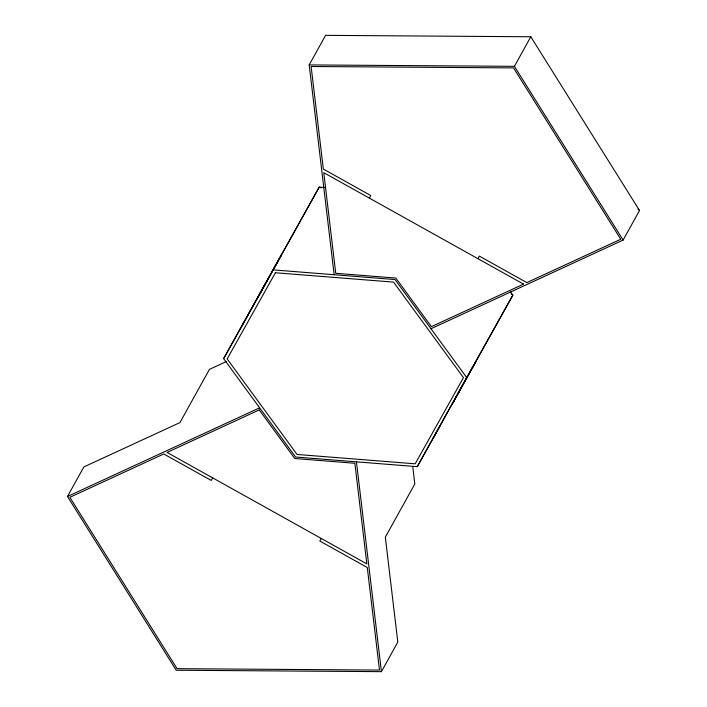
<?xml version="1.0" encoding="UTF-8"?>
<svg xmlns="http://www.w3.org/2000/svg" width="707" height="707" viewBox="0 0 707 707"><rect width="100%" height="100%" fill="white"/><g stroke="black" fill="none" stroke-linecap="round" stroke-linejoin="round"><path stroke-width="1.06" d="M259.778 293.803L281.448 254.891L272.08 271.612M412.738 466.47L414.823 483.95L385.324 537.179L397.811 642.08L381.418 671.65L176.193 670.236L67.483 496.491L83.877 466.92L179.94 422.592L209.449 369.363L226.461 361.516M334.164 274.723L309.189 64.92L325.582 35.35L530.807 36.764L639.517 210.509L623.123 240.08L430.987 328.746M510.295 291.629L512.867 295.146L417.28 466.673L295.606 457.022L223.633 358.635L319.228 187.108L324.654 187.532M239.664 330.001L269.146 277.082M258.391 296.56L265.496 283.746M223.633 358.635L319.228 187.108L321.296 187.841M623.123 240.08L514.413 66.334L530.807 36.764M417.28 466.673L456.766 395.434M457.836 393.507L461.035 387.728M462.104 385.801L463.165 383.874M433.311 438.04L440.408 425.225M452.038 404.598L459.135 391.784M470.827 370.512L453.541 401.532L475.997 361.33L471.357 369.575M212.683 477.879L211.243 480.451L163.768 453.965L69.843 497.313L177.068 668.672L379.482 670.068L367.278 567.509L319.803 541.023L321.243 538.451M369.372 198.119L370.813 195.547L323.338 169.061L311.124 66.502L513.538 67.899L620.764 239.258L526.839 282.606L479.364 256.111L477.923 258.682M464.225 381.992L467.398 376.327M468.458 374.436L469.51 372.554M470.57 370.662L473.743 364.998M474.804 363.115L512.867 295.146L511.143 293.767M67.483 496.491L259.619 407.824M309.189 64.92L514.413 66.334M273.335 269.897L395.001 279.548L466.974 377.936M637.891 209.033L639.517 210.509M356.443 461.848L381.418 671.65M275.421 272.752L227.159 358.909L297.046 454.451L415.186 463.819L463.447 377.653L393.56 282.12L275.421 272.752M523.534 284.126L431.376 326.661L395.832 278.063L335.745 273.3L323.771 172.676L523.534 284.126M259.23 409.91L167.082 452.436L366.845 563.894L354.861 463.271L294.775 458.507L259.23 409.91"/></g></svg>
